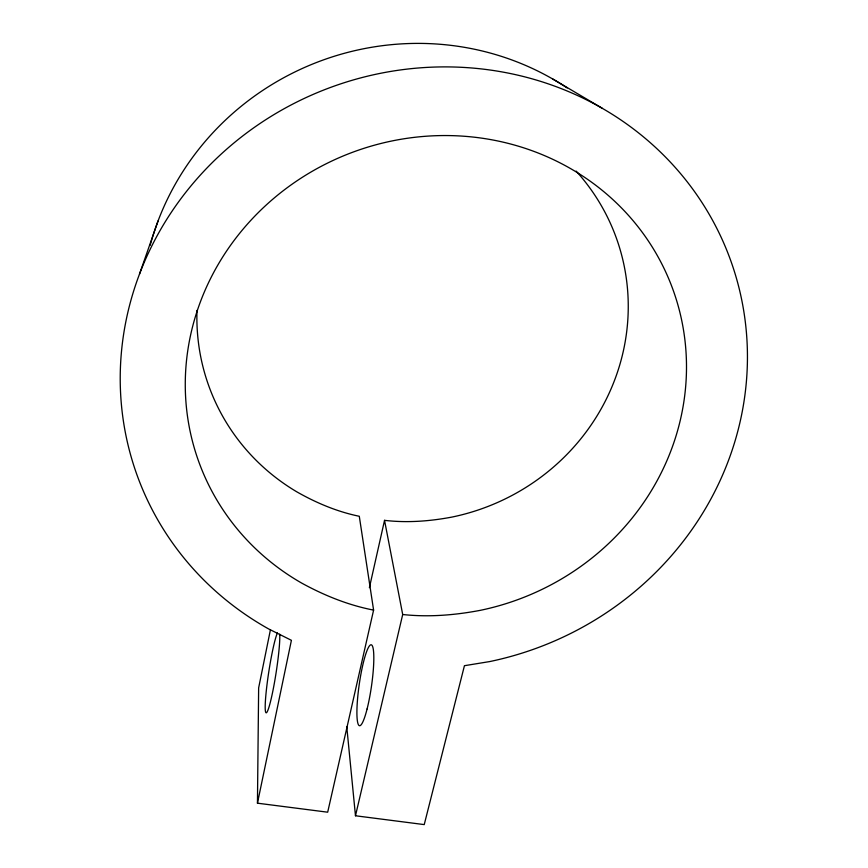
<?xml version="1.0" encoding="UTF-8"?>
<svg xmlns="http://www.w3.org/2000/svg" width="868" height="868" viewBox="0 0 868 868"><rect width="100%" height="100%" fill="white"/><g stroke="black" fill="none" stroke-linecap="round" stroke-linejoin="round"><path stroke-width="1.3" d="M197.003 310.408A216.783 208.591 -21.7 0 0 296.78 491.82C316.277 502.919 337.251 511.762 359.287 516.276L373.598 610.106L327.681 812.198L257.449 803.182L258.642 687.89L270.425 629.777M257.449 803.182L291.409 640.313L268.624 628.931A315.616 298.7 -20.4 0 1 223.043 152.399A315.616 298.7 -20.4 0 1 715.091 225.007A315.616 298.7 -20.4 0 1 489.726 661.568L464.434 665.702L424.235 824.6L355.479 815.768L346.777 726.885M369.388 587.701L384.535 520.344C406.951 523.003 429.714 521.267 451.848 517.1A216.783 208.591 -21.7 0 0 615.987 376.43A216.783 208.591 -21.7 0 0 576.146 171.104M355.479 815.768L402.698 614.511L384.535 520.344M139.498 274.082L158.074 220.928M402.698 614.511C428.564 617.332 454.767 615.195 480.264 610.345A252.23 238.45 -20.3 0 0 661.156 262.646A252.23 238.45 -20.3 0 0 268.928 202.569A252.23 238.45 -20.3 0 0 301.478 582.97C324.046 595.383 348.252 605.191 373.598 610.106M552.851 79.075L602.218 108.272M279.724 634.193A41.295 3.678 -81.2 0 1 271.413 697.753A41.295 3.678 -81.2 0 1 265.901 694.715A41.295 3.678 -81.2 0 1 277.424 632.924M150.175 245.308A271.196 261.149 -21.8 0 1 567.151 87.939M367.088 708.961A40.872 6.184 -81.8 0 0 371.656 644.978A40.872 6.184 -81.8 0 0 357.334 701.767A40.872 6.184 -81.8 0 0 367.088 708.961"/></g></svg>
